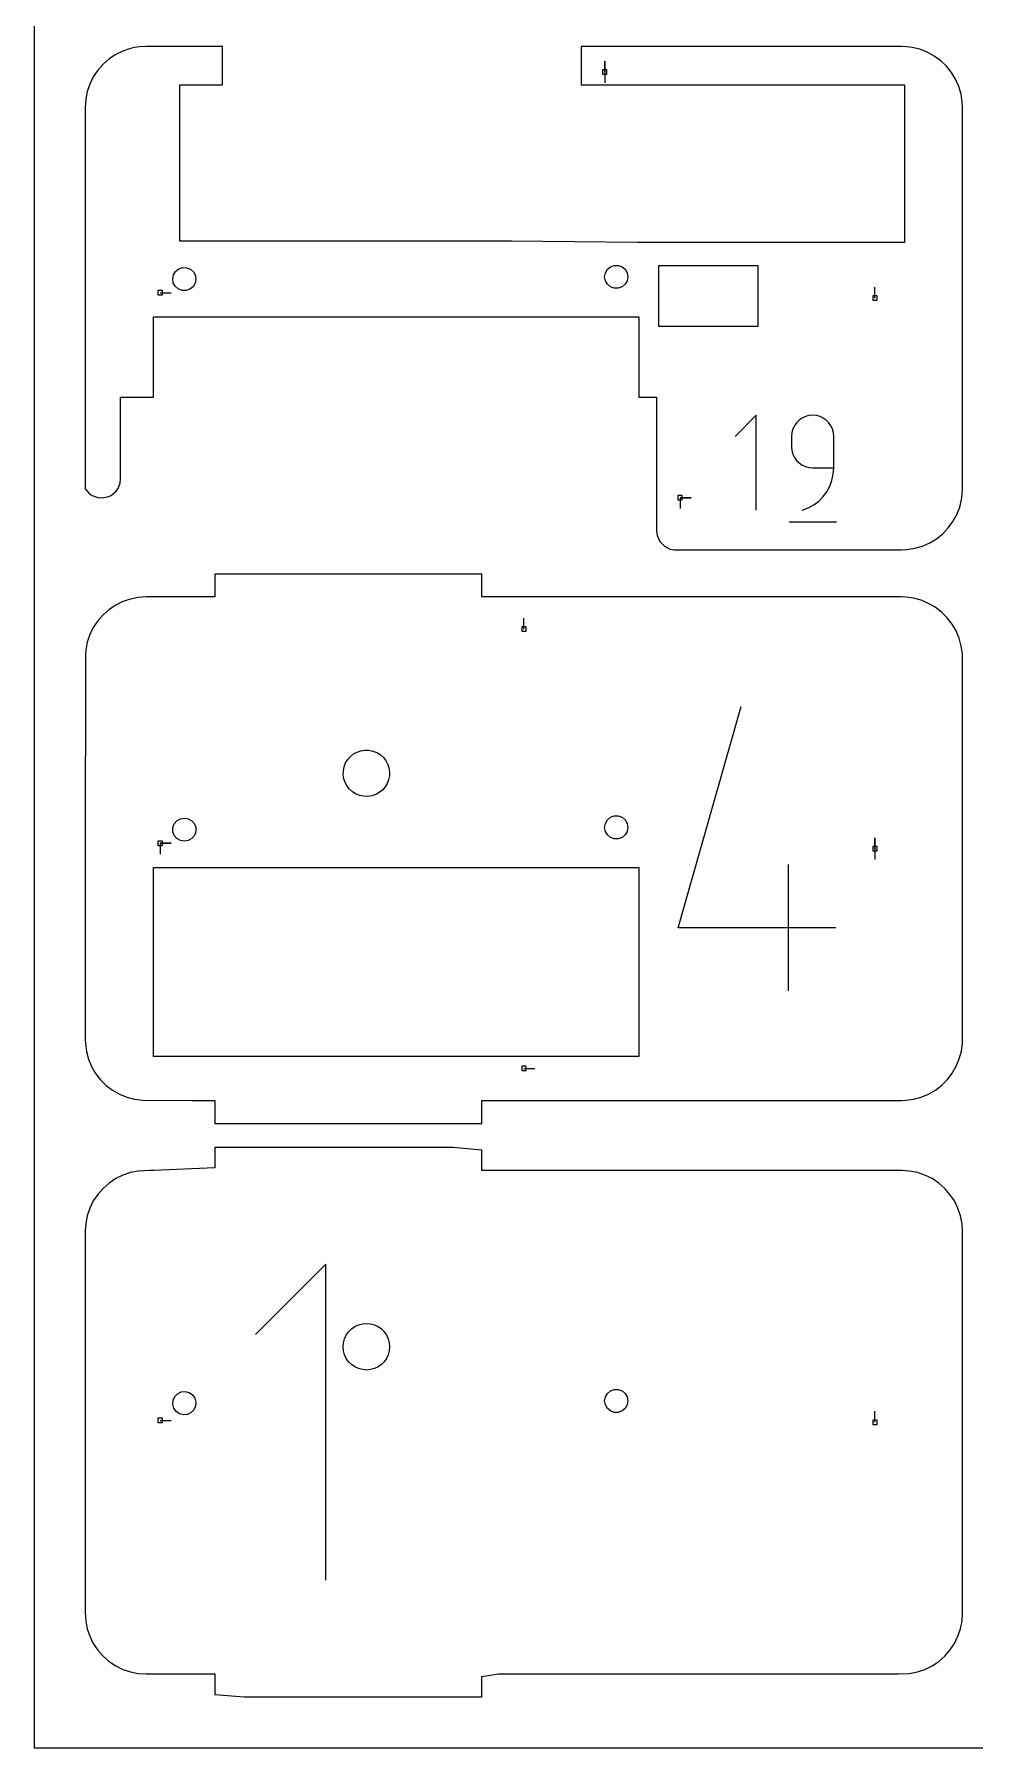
# Model space of a CAD drawing. Extents: x 0 to 400, y 0 to 400.
# Drawn here: x 0 to 123.3, y 0 to 224.6 of the extents above; entities that cross this region are included whole.
import ezdxf

# ---------------------------------------------------------------- set-up
doc = ezdxf.new("R2010")
doc.units = 0

msp = doc.modelspace()

# ---------------------------------------------------------------- linework, layer by layer
at = {"layer": 'annotation', "color": 1}
for p, q in [((74.763123, 219.651204), (74.763123, 221.079954)), ((74.763123, 219.651204), (74.763123, 221.079954)), ((74.763123, 221.079954), (74.763123, 219.651204)), ((74.763123, 219.651204), (74.763123, 218.222454)), ((110.167494, 190.017507), (110.167494, 191.446257)), ((16.500624, 190.731882), (17.929374, 190.731882)), ((94.603798, 174.663472), (91.842397, 171.901292)), ((94.603798, 162.242231), (94.603798, 174.663472)), ((99.637812, 173.294932), (99.433487, 172.864666)), ((99.910243, 173.68048), (99.637812, 173.294932)), ((100.242919, 174.013483), (99.910243, 173.68048)), ((100.627981, 174.286111), (100.242919, 174.013483)), ((101.057569, 174.490538), (100.627981, 174.286111)), ((101.523822, 174.618934), (101.057569, 174.490538)), ((102.01888, 174.663472), (101.523822, 174.618934)), ((102.514965, 174.618934), (102.01888, 174.663472)), ((102.01888, 174.663472), (102.01888, 174.663472)), ((102.981763, 174.490538), (102.514965, 174.618934)), ((103.411511, 174.286111), (102.981763, 174.490538)), ((103.796444, 174.013483), (103.411511, 174.286111)), ((104.1288, 173.68048), (103.796444, 174.013483)), ((104.400814, 173.294932), (104.1288, 173.68048)), ((104.604722, 172.864666), (104.400814, 173.294932)), ((99.305128, 172.39751), (99.260595, 171.901292)), ((99.260595, 171.901292), (99.260595, 170.520202)), ((99.433487, 172.864666), (99.305128, 172.39751)), ((104.732761, 172.39751), (104.604722, 172.864666)), ((104.777166, 171.901292), (104.732761, 172.39751)), ((104.777166, 167.758801), (104.777166, 171.901292)), ((104.777166, 171.901292), (104.777166, 171.901292)), ((99.260595, 170.520202), (99.260595, 170.520202)), ((99.260595, 170.520202), (99.305128, 170.024011)), ((99.305128, 170.024011), (99.433487, 169.556927)), ((99.433487, 169.556927), (99.637812, 169.126765)), ((99.637812, 169.126765), (99.910243, 168.741339)), ((99.910243, 168.741339), (100.242919, 168.408466)), ((100.242919, 168.408466), (100.627981, 168.135961)), ((100.627981, 168.135961), (101.057569, 167.931638)), ((101.057569, 167.931638), (101.523822, 167.803313)), ((101.523822, 167.803313), (102.01888, 167.758801)), ((102.01888, 167.758801), (104.777166, 167.758801)), ((104.537875, 166.116353), (104.716096, 166.921322)), ((104.716096, 166.921322), (104.777166, 167.758801)), ((102.803117, 163.424052), (103.375124, 163.997745)), ((103.375124, 163.997745), (103.859907, 164.644441)), ((103.859907, 164.644441), (104.249985, 165.354018)), ((104.249985, 165.354018), (104.537875, 166.116353)), ((84.644752, 163.85563), (86.073502, 163.85563)), ((84.644752, 163.85563), (86.073502, 163.85563)), ((86.073502, 163.85563), (84.644752, 163.85563)), ((84.644752, 163.85563), (84.644752, 162.42688)), ((100.638569, 162.242231), (101.427358, 162.536172)), ((100.638569, 162.242231), (100.638569, 162.242231)), ((101.427358, 162.536172), (102.151367, 162.933487)), ((102.151367, 162.933487), (102.803117, 163.424052)), ((98.915907, 160.689576), (105.126528, 160.689576)), ((64.167497, 146.642504), (64.167497, 148.071254)), ((84.367429, 107.494844), (92.6306, 136.474365)), ((110.167494, 117.842503), (110.167494, 119.271253)), ((110.167494, 117.842503), (110.167494, 119.271253)), ((110.167494, 119.271253), (110.167494, 117.842503)), ((16.500624, 118.556878), (17.929374, 118.556878)), ((16.500624, 118.556878), (17.929374, 118.556878)), ((17.929374, 118.556878), (16.500624, 118.556878)), ((16.500624, 118.556878), (16.500624, 117.128128)), ((110.167494, 117.842503), (110.167494, 116.413753)), ((98.856021, 99.210641), (98.856021, 115.760352)), ((105.058073, 107.494844), (84.367429, 107.494844)), ((64.167497, 89.042502), (65.596247, 89.042502)), ((38.216009, 63.36957), (29.011339, 54.162303)), ((38.216009, 21.965432), (38.216009, 63.36957)), ((16.500624, 42.905626), (17.929374, 42.905626)), ((110.167494, 42.667501), (110.167494, 44.096251))]:
    msp.add_line(p, q, dxfattribs=at)
at = {"layer": 'boundary', "color": 5}
for p, q in [((11.606031, 222.408547), (10.667498, 221.945715)), ((12.596947, 222.744918), (11.606031, 222.408547)), ((13.140971, 222.853131), (12.596947, 222.744918)), ((13.807786, 222.961162), (13.140971, 222.853131)), ((14.667502, 223.017509), (13.807786, 222.961162)), ((23.234637, 223.017509), (14.667502, 223.017509)), ((24.6675, 223.017509), (23.234637, 223.017509)), ((24.667501, 222.089516), (24.6675, 223.017509)), ((94.316258, 223.017509), (71.667498, 223.017509)), ((71.667498, 223.017509), (71.667498, 218.912322)), ((113.6675, 223.017509), (94.316258, 223.017509)), ((114.364681, 222.971814), (113.6675, 223.017509)), ((115.049724, 222.881834), (114.364681, 222.971814)), ((116.064398, 222.634137), (115.049724, 222.881834)), ((117.038064, 222.256117), (116.064398, 222.634137)), ((9.010647, 220.674366), (8.320676, 219.887601)), ((9.797408, 221.36434), (9.010647, 220.674366)), ((10.667498, 221.945715), (9.797408, 221.36434)), ((24.667501, 217.984329), (24.667501, 222.089516)), ((117.954054, 221.754244), (117.038064, 222.256117)), ((118.796702, 221.137103), (117.954054, 221.754244)), ((119.551585, 220.415252), (118.796702, 221.137103)), ((120.205794, 219.601045), (119.551585, 220.415252)), ((7.276462, 218.078978), (6.940091, 217.088062)), ((7.739298, 219.017511), (7.276462, 218.078978)), ((8.320676, 219.887601), (7.739298, 219.017511)), ((19.05894, 203.815902), (19.05894, 217.984329)), ((19.05894, 217.984329), (23.789595, 217.984329)), ((23.789595, 217.984329), (24.667501, 217.984329)), ((71.667498, 218.912322), (71.667498, 217.984329)), ((71.667498, 217.984329), (75.643319, 217.984329)), ((75.643319, 217.984329), (88.26222, 217.984329)), ((88.26222, 217.984329), (114.058943, 217.984329)), ((114.058943, 217.984329), (114.058943, 202.750924)), ((120.748127, 218.708414), (120.205794, 219.601045)), ((121.169312, 217.752629), (120.748127, 218.708414)), ((6.735943, 216.06172), (6.6675, 215.01751)), ((6.844154, 216.605746), (6.735943, 216.06172)), ((6.940091, 217.088062), (6.844154, 216.605746)), ((121.462137, 216.750046), (121.169312, 217.752629)), ((121.621797, 215.714692), (121.462137, 216.750046)), ((121.667494, 215.01751), (121.621797, 215.714692)), ((6.6675, 215.01751), (6.6675, 179.305467)), ((121.667494, 181.709125), (121.667494, 215.01751)), ((19.05894, 197.484327), (19.05894, 203.815902)), ((114.058943, 202.750924), (114.058943, 197.316226)), ((32.944324, 197.484327), (19.05894, 197.484327)), ((34.384762, 197.484327), (32.944324, 197.484327)), ((54.637803, 197.484327), (34.384762, 197.484327)), ((62.535533, 197.484327), (54.637803, 197.484327)), ((79.058933, 197.316226), (62.535533, 197.484327)), ((104.855656, 197.316226), (79.058933, 197.316226)), ((114.058943, 197.316226), (104.855656, 197.316226)), ((15.613623, 181.167179), (15.613623, 187.547386)), ((15.613623, 187.547386), (32.795421, 187.547386)), ((32.795421, 187.547386), (66.701661, 187.547386)), ((66.701661, 187.547386), (76.137777, 187.547386)), ((76.137777, 187.547386), (79.243624, 187.547386)), ((79.243624, 187.547386), (79.243624, 181.167179)), ((15.613623, 177.017508), (15.613623, 181.167179)), ((79.243624, 181.167179), (79.243624, 177.017509)), ((121.667494, 165.017505), (121.667494, 181.709125)), ((6.6675, 179.305467), (6.6675, 165.017505)), ((11.302519, 173.554051), (11.302519, 177.017508)), ((11.302519, 177.017508), (13.001462, 177.017508)), ((13.001462, 177.017508), (15.613623, 177.017508)), ((79.243624, 177.017509), (80.640562, 177.017508)), ((80.640562, 177.017508), (81.549127, 177.017509)), ((81.549127, 177.017509), (81.549127, 165.182379)), ((11.302519, 166.318148), (11.302519, 173.554051)), ((11.244557, 165.810042), (11.302519, 166.318148)), ((6.6675, 165.017505), (7.17683, 164.426374)), ((7.17683, 164.426374), (7.59354, 164.129918)), ((7.59354, 164.129918), (8.328974, 163.869177)), ((9.605789, 163.956691), (10.072864, 164.164957)), ((10.072864, 164.164957), (10.671137, 164.665883)), ((10.671137, 164.665883), (10.973451, 165.07836)), ((10.973451, 165.07836), (11.244557, 165.810042)), ((81.549127, 165.182379), (81.549127, 159.517506)), ((121.531816, 163.635283), (121.621797, 164.320326)), ((121.621797, 164.320326), (121.667494, 165.017505)), ((8.328974, 163.869177), (8.837856, 163.818397)), ((8.837856, 163.818397), (9.605789, 163.956691)), ((120.906101, 161.646942), (121.284122, 162.620607)), ((121.284122, 162.620607), (121.531816, 163.635283)), ((81.549127, 159.517506), (81.625568, 158.920034)), ((119.065236, 159.133416), (119.787086, 159.888305)), ((119.787086, 159.888305), (120.404226, 160.730952)), ((120.404226, 160.730952), (120.906101, 161.646942)), ((81.625568, 158.920034), (81.976074, 158.127162)), ((81.976074, 158.127162), (82.576621, 157.501985)), ((82.576621, 157.501985), (83.354771, 157.119909)), ((115.400031, 157.222863), (116.402617, 157.515691)), ((116.402617, 157.515691), (117.3584, 157.936873)), ((117.3584, 157.936873), (118.251033, 158.479206)), ((118.251033, 158.479206), (119.065236, 159.133416)), ((83.354771, 157.119909), (83.879848, 157.024896)), ((83.879848, 157.024896), (100.91338, 157.017504)), ((100.91338, 157.017504), (113.667501, 157.017504)), ((113.667501, 157.017504), (114.364681, 157.063201)), ((114.364681, 157.063201), (115.400031, 157.222863)), ((35.151871, 153.842504), (23.667495, 153.842504)), ((23.667495, 153.842504), (23.667495, 152.858129)), ((23.667495, 152.858129), (23.667495, 150.842503)), ((58.667499, 153.842504), (35.151871, 153.842504)), ((58.667499, 151.826878), (58.667499, 153.842504)), ((12.596947, 150.569911), (11.606031, 150.23354)), ((13.623286, 150.774063), (12.596947, 150.569911)), ((14.667502, 150.842502), (13.623286, 150.774063)), ((17.289454, 150.842503), (14.667502, 150.842502)), ((20.714372, 150.842503), (17.289454, 150.842503)), ((23.667495, 150.842503), (20.714372, 150.842503)), ((58.667499, 150.842503), (58.667499, 151.826878)), ((62.076037, 150.842503), (58.667499, 150.842503)), ((102.655299, 150.842503), (62.076037, 150.842503)), ((109.936094, 150.842503), (102.655299, 150.842503)), ((113.667501, 150.842503), (109.936094, 150.842503)), ((114.205236, 150.807258), (113.667501, 150.842503)), ((115.209513, 150.675043), (114.205236, 150.807258)), ((116.218674, 150.406761), (115.209513, 150.675043)), ((9.010647, 148.499359), (8.320676, 147.712594)), ((9.797408, 149.189333), (9.010647, 148.499359)), ((10.667498, 149.770708), (9.797408, 149.189333)), ((11.606031, 150.23354), (10.667498, 149.770708)), ((117.184182, 150.009053), (116.218674, 150.406761)), ((118.089518, 149.488724), (117.184182, 150.009053)), ((118.919191, 148.854675), (118.089518, 149.488724)), ((119.659007, 148.117755), (118.919191, 148.854675)), ((7.739298, 146.842505), (7.276463, 145.903972)), ((8.320676, 147.712594), (7.739298, 146.842505)), ((120.296307, 147.290575), (119.659007, 148.117755)), ((120.820185, 146.387288), (120.296307, 147.290575)), ((121.221681, 145.423348), (120.820185, 146.387288)), ((6.735943, 143.886713), (6.700097, 143.339825)), ((6.940091, 144.913056), (6.735943, 143.886713)), ((7.276463, 145.903972), (6.940091, 144.913056)), ((121.49392, 144.415249), (121.221681, 145.423348)), ((121.632248, 143.380241), (121.49392, 144.415249)), ((6.700097, 143.339825), (6.6675, 116.579343)), ((121.667494, 142.842503), (121.632248, 143.380241)), ((121.667494, 96.061063), (121.667494, 142.842503)), ((6.6675, 116.579343), (6.6675, 92.842499)), ((121.667494, 92.842498), (121.667494, 96.061063)), ((6.6675, 92.842499), (6.703451, 92.294016)), ((6.703451, 92.294016), (6.843175, 91.259193)), ((121.500033, 91.300486), (121.632248, 92.304764)), ((121.632248, 92.304764), (121.667494, 92.842498)), ((6.843175, 91.259193), (7.116775, 90.251457)), ((7.116775, 90.251457), (7.519573, 89.288056)), ((120.834042, 89.325817), (121.231753, 90.291325)), ((121.231753, 90.291325), (121.500033, 91.300486)), ((7.519573, 89.288056), (8.044674, 88.385476)), ((8.044674, 88.385476), (8.683092, 87.559154)), ((119.679665, 87.590808), (120.313713, 88.420483)), ((120.313713, 88.420483), (120.834042, 89.325817)), ((8.683092, 87.559154), (9.423904, 86.823228)), ((9.423904, 86.823228), (10.254434, 86.190295)), ((10.254434, 86.190295), (11.160475, 85.671188)), ((11.160475, 85.671188), (12.126522, 85.274781)), ((116.248342, 85.288315), (117.212282, 85.689809)), ((117.212282, 85.689809), (118.115569, 86.213686)), ((118.115569, 86.213686), (118.942747, 86.850988)), ((118.942747, 86.850988), (119.679665, 87.590808)), ((12.126522, 85.274781), (13.136045, 85.007859)), ((13.136045, 85.007859), (14.171775, 84.87499)), ((14.171775, 84.87499), (20.714373, 84.842498)), ((20.714373, 84.842498), (23.667495, 84.842498)), ((23.667495, 84.842498), (23.667495, 83.858124)), ((23.667495, 83.858124), (23.667495, 81.842502)), ((58.667499, 82.826876), (58.667499, 84.842498)), ((58.667499, 84.842498), (71.999534, 84.842498)), ((71.999534, 84.842498), (98.110061, 84.842498)), ((98.110061, 84.842498), (111.208185, 84.842498)), ((111.208185, 84.842498), (113.6675, 84.842498)), ((113.6675, 84.842498), (114.205236, 84.877744)), ((114.205236, 84.877744), (115.240242, 85.016073)), ((115.240242, 85.016073), (116.248342, 85.288315)), ((23.667495, 81.842502), (47.183123, 81.842502)), ((47.183123, 81.842502), (58.667499, 81.842502)), ((58.667499, 81.842502), (58.667499, 82.826876)), ((54.839368, 78.667502), (23.667495, 78.667502)), ((23.667495, 78.667502), (23.667495, 75.995626)), ((58.667499, 78.339376), (54.839368, 78.667502)), ((58.667499, 75.6675), (58.667499, 78.339376)), ((10.667498, 74.595706), (9.797408, 74.014331)), ((11.606031, 75.058538), (10.667498, 74.595706)), ((12.596947, 75.394909), (11.606031, 75.058538)), ((13.623286, 75.59906), (12.596947, 75.394909)), ((15.094332, 75.6675), (13.623286, 75.59906)), ((15.651878, 75.6675), (15.094332, 75.6675)), ((23.667495, 75.995626), (15.651878, 75.6675)), ((59.222378, 75.6675), (58.667499, 75.6675)), ((111.874814, 75.6675), (59.222378, 75.6675)), ((113.060061, 75.667501), (111.874814, 75.6675)), ((113.755039, 75.661763), (113.060061, 75.667501)), ((114.711708, 75.599061), (113.755039, 75.661763)), ((115.738047, 75.394909), (114.711708, 75.599061)), ((116.728969, 75.058538), (115.738047, 75.394909)), ((117.667496, 74.595706), (116.728969, 75.058538)), ((118.537591, 74.014331), (117.667496, 74.595706)), ((8.320676, 72.537592), (7.739298, 71.667502)), ((9.010647, 73.324357), (8.320676, 72.537592)), ((9.797408, 74.014331), (9.010647, 73.324357)), ((119.324347, 73.324357), (118.537591, 74.014331)), ((120.014324, 72.537592), (119.324347, 73.324357)), ((120.595696, 71.667502), (120.014324, 72.537592)), ((6.940091, 69.738054), (6.735943, 68.711711)), ((7.276463, 70.72897), (6.940091, 69.738054)), ((7.739298, 71.667502), (7.276463, 70.72897)), ((121.058531, 70.72897), (120.595696, 71.667502)), ((121.394903, 69.738054), (121.058531, 70.72897)), ((121.599051, 68.711711), (121.394903, 69.738054)), ((6.672807, 67.748461), (6.6675, 63.392097)), ((6.735943, 68.711711), (6.672807, 67.748461)), ((121.667494, 67.667501), (121.599051, 68.711711)), ((121.667494, 18.191449), (121.667494, 67.667501)), ((6.6675, 63.392097), (6.6675, 17.667496)), ((121.661756, 17.579958), (121.667494, 18.191449)), ((6.6675, 17.667496), (6.735943, 16.623291)), ((6.735943, 16.623291), (6.940091, 15.596948)), ((121.394902, 15.596948), (121.599051, 16.623291)), ((121.599051, 16.623291), (121.661756, 17.579958)), ((6.940091, 15.596948), (7.276462, 14.60603)), ((7.276462, 14.60603), (7.739297, 13.6675)), ((7.739297, 13.6675), (8.320676, 12.79741)), ((120.014324, 12.79741), (120.595696, 13.6675)), ((120.595696, 13.6675), (121.058531, 14.60603)), ((121.058531, 14.60603), (121.394902, 15.596948)), ((8.320676, 12.79741), (9.010647, 12.010645)), ((9.010647, 12.010645), (9.077921, 11.951647)), ((9.077921, 11.951647), (9.797408, 11.320668)), ((9.797408, 11.320668), (10.667498, 10.739293)), ((117.667496, 10.739293), (118.537591, 11.320668)), ((118.537591, 11.320668), (119.324347, 12.010645)), ((119.324347, 12.010645), (120.014324, 12.79741)), ((10.667498, 10.739293), (11.606031, 10.276464)), ((11.606031, 10.276464), (12.596947, 9.94009)), ((12.596947, 9.94009), (13.623286, 9.735939)), ((13.623286, 9.735939), (14.667502, 9.667496)), ((14.667502, 9.667496), (15.651878, 9.667496)), ((15.651878, 9.667496), (23.667495, 9.667495)), ((23.667495, 9.667495), (23.667495, 6.995625)), ((58.667499, 9.339371), (60.837834, 9.667496)), ((58.667499, 6.6675), (58.667499, 9.339371)), ((60.837834, 9.667496), (111.13489, 9.667496)), ((111.13489, 9.667496), (113.267146, 9.667496)), ((113.267146, 9.667496), (114.711708, 9.735939)), ((114.711708, 9.735939), (115.738047, 9.94009)), ((115.738047, 9.94009), (116.728969, 10.276464)), ((116.728969, 10.276464), (117.667496, 10.739293)), ((23.667495, 6.995625), (27.495626, 6.6675)), ((27.495626, 6.6675), (58.667499, 6.6675))]:
    msp.add_line(p, q, dxfattribs=at)
at = {"layer": 'frame', "color": 5}
for p, q in [((0, 400), (0, 0)), ((0, 0), (400, 0))]:
    msp.add_line(p, q, dxfattribs=at)
at = {"layer": 'hole', "color": 5}
for p, q in [((75.048873, 219.936954), (74.477373, 219.936954)), ((74.477373, 219.936954), (74.477373, 219.365454)), ((74.477373, 219.365454), (75.048873, 219.365454)), ((75.048873, 219.365454), (75.048873, 219.936954)), ((18.251237, 193.075057), (18.527345, 193.525822)), ((18.527345, 193.525822), (18.940967, 193.85497)), ((18.940967, 193.85497), (19.442218, 194.0228)), ((19.442218, 194.0228), (19.970645, 194.00907)), ((19.970645, 194.00907), (20.462507, 193.815437)), ((20.462507, 193.815437), (20.858478, 193.465253)), ((20.858478, 193.465253), (21.110805, 193.000758)), ((74.754911, 192.813512), (74.846881, 193.335092)), ((74.846881, 193.335092), (75.111695, 193.793764)), ((75.111695, 193.793764), (75.517411, 194.134201)), ((75.517411, 194.134201), (76.015096, 194.315344)), ((76.015096, 194.315344), (76.544723, 194.315344)), ((76.544723, 194.315344), (77.042409, 194.134201)), ((77.042409, 194.134201), (77.448128, 193.793764)), ((77.448128, 193.793764), (77.712943, 193.335092)), ((77.712943, 193.335092), (77.804912, 192.813512)), ((81.849067, 193.530258), (81.849067, 194.282798)), ((81.849067, 194.282798), (84.11137, 194.282798)), ((81.849067, 186.922444), (81.849067, 193.530258)), ((84.11137, 194.282798), (94.849064, 194.282798)), ((94.849064, 194.282798), (94.849063, 193.530258)), ((94.849063, 193.530258), (94.849063, 186.922444)), ((16.786374, 191.017632), (16.214874, 191.017632)), ((16.214874, 191.017632), (16.214874, 190.446132)), ((16.786374, 190.446132), (16.786374, 191.017632)), ((18.14596, 192.557042), (18.251237, 193.075057)), ((18.224195, 192.034261), (18.14596, 192.557042)), ((18.476522, 191.569766), (18.224195, 192.034261)), ((18.872493, 191.219582), (18.476522, 191.569766)), ((19.364352, 191.025949), (18.872493, 191.219582)), ((19.892779, 191.012219), (19.364352, 191.025949)), ((20.394033, 191.180048), (19.892779, 191.012219)), ((20.807655, 191.509197), (20.394033, 191.180048)), ((21.083762, 191.959962), (20.807655, 191.509197)), ((21.18904, 192.477976), (21.083762, 191.959962)), ((21.110805, 193.000758), (21.18904, 192.477976)), ((74.846881, 192.291931), (74.754911, 192.813512)), ((75.111695, 191.833261), (74.846881, 192.291931)), ((75.517411, 191.492824), (75.111695, 191.833261)), ((76.015096, 191.311679), (75.517411, 191.492824)), ((76.544723, 191.311679), (76.015096, 191.311679)), ((77.042409, 191.492823), (76.544723, 191.311679)), ((77.448129, 191.833261), (77.042409, 191.492823)), ((77.712942, 192.291931), (77.448129, 191.833261)), ((77.804912, 192.813512), (77.712942, 192.291931)), ((16.214874, 190.446132), (16.786374, 190.446132)), ((110.453244, 190.303257), (109.881744, 190.303257)), ((109.881744, 190.303257), (109.881744, 189.731757)), ((109.881744, 189.731757), (110.453244, 189.731757)), ((110.453244, 189.731757), (110.453244, 190.303257)), ((81.849067, 186.282797), (81.849067, 186.922444)), ((94.849063, 186.922444), (94.849063, 186.282797)), ((92.774351, 186.282797), (81.849067, 186.282797)), ((94.849063, 186.282797), (92.774351, 186.282797)), ((84.930502, 164.14138), (84.359002, 164.14138)), ((84.359002, 164.14138), (84.359002, 163.56988)), ((84.930502, 163.56988), (84.930502, 164.14138)), ((84.359002, 163.56988), (84.930502, 163.56988)), ((64.453247, 146.928254), (63.881747, 146.928254)), ((63.881747, 146.928254), (63.881747, 146.356754)), ((63.881747, 146.356754), (64.453247, 146.356754)), ((64.453247, 146.356754), (64.453247, 146.928254)), ((41.842848, 130.26615), (42.307708, 130.520244)), ((42.307708, 130.520244), (42.809628, 130.689755)), ((42.809628, 130.689755), (43.333358, 130.769534)), ((43.333358, 130.769534), (43.862985, 130.757156)), ((43.862985, 130.757156), (44.382416, 130.652997)), ((44.382416, 130.652997), (44.875869, 130.460222)), ((44.875869, 130.460222), (45.32835, 130.184689)), ((40.494408, 127.542441), (40.506786, 128.072068)), ((40.506786, 128.072068), (40.610947, 128.591499)), ((40.610947, 128.591499), (40.803722, 129.084952)), ((40.803722, 129.084952), (41.079255, 129.537433)), ((41.079255, 129.537433), (41.429175, 129.935194)), ((41.429175, 129.935194), (41.842848, 130.26615)), ((45.32835, 130.184689), (45.726111, 129.834769)), ((45.726111, 129.834769), (46.057067, 129.421095)), ((46.057067, 129.421095), (46.311161, 128.956236)), ((46.311161, 128.956236), (46.480672, 128.454316)), ((46.480672, 128.454316), (46.560451, 127.930586)), ((40.574188, 127.01871), (40.494408, 127.542441)), ((40.743701, 126.516791), (40.574188, 127.01871)), ((40.997794, 126.051931), (40.743701, 126.516791)), ((41.32875, 125.638256), (40.997794, 126.051931)), ((45.975606, 125.935593), (45.625686, 125.537831)), ((46.251139, 126.388074), (45.975606, 125.935593)), ((46.443914, 126.881527), (46.251139, 126.388074)), ((46.548073, 127.400958), (46.443914, 126.881527)), ((46.560451, 127.930586), (46.548073, 127.400958)), ((41.726511, 125.288337), (41.32875, 125.638256)), ((42.178992, 125.012804), (41.726511, 125.288337)), ((42.672445, 124.820029), (42.178992, 125.012804)), ((43.191876, 124.71587), (42.672445, 124.820029)), ((43.721503, 124.703492), (43.191876, 124.71587)), ((44.245233, 124.783271), (43.721503, 124.703492)), ((44.747153, 124.952782), (44.245233, 124.783271)), ((45.212012, 125.206876), (44.747153, 124.952782)), ((45.625686, 125.537831), (45.212012, 125.206876)), ((18.346808, 121.105003), (18.687249, 121.510721)), ((18.687249, 121.510721), (19.145917, 121.775534)), ((19.145917, 121.775534), (19.6675, 121.867502)), ((19.6675, 121.867502), (20.189083, 121.775534)), ((20.189083, 121.775534), (20.647751, 121.510721)), ((20.647751, 121.510721), (20.988189, 121.105003)), ((74.846881, 121.160086), (75.111695, 121.618757)), ((75.111695, 121.618757), (75.517411, 121.959194)), ((75.517411, 121.959194), (76.015096, 122.140337)), ((76.015096, 122.140337), (76.544723, 122.140337)), ((76.544723, 122.140337), (77.042409, 121.959194)), ((77.042409, 121.959194), (77.448129, 121.618757)), ((77.448129, 121.618757), (77.712943, 121.160085)), ((18.165666, 120.607316), (18.346808, 121.105003)), ((18.165666, 120.07769), (18.165666, 120.607316)), ((18.346808, 119.580003), (18.165666, 120.07769)), ((18.687249, 119.174285), (18.346808, 119.580003)), ((19.145917, 118.909471), (18.687249, 119.174285)), ((20.647751, 119.174285), (20.189083, 118.909471)), ((20.988189, 119.580003), (20.647751, 119.174285)), ((20.988189, 121.105003), (21.169334, 120.607316)), ((21.169334, 120.07769), (20.988189, 119.580003)), ((21.169334, 120.607316), (21.169334, 120.07769)), ((74.754911, 120.638505), (74.846881, 121.160086)), ((74.846881, 120.116925), (74.754911, 120.638505)), ((75.111695, 119.658254), (74.846881, 120.116925)), ((75.517411, 119.317817), (75.111695, 119.658254)), ((76.015096, 119.136672), (75.517411, 119.317817)), ((76.544723, 119.136672), (76.015096, 119.136672)), ((77.042409, 119.317817), (76.544723, 119.136672)), ((77.448129, 119.658254), (77.042409, 119.317817)), ((77.712942, 120.116925), (77.448129, 119.658254)), ((77.804912, 120.638505), (77.712942, 120.116925)), ((77.712943, 121.160085), (77.804912, 120.638505)), ((16.786374, 118.842628), (16.214874, 118.842628)), ((16.214874, 118.842628), (16.214874, 118.271128)), ((16.214874, 118.271128), (16.786374, 118.271128)), ((16.786374, 118.271128), (16.786374, 118.842628)), ((19.6675, 118.817502), (19.145917, 118.909471)), ((20.189083, 118.909471), (19.6675, 118.817502)), ((110.453244, 118.128253), (109.881744, 118.128253)), ((109.881744, 118.128253), (109.881744, 117.556753)), ((109.881744, 117.556753), (110.453244, 117.556753)), ((110.453244, 117.556753), (110.453244, 118.128253)), ((15.613623, 113.17784), (15.613623, 115.372379)), ((15.613623, 115.372379), (16.537788, 115.372379)), ((16.537788, 115.372379), (78.569023, 115.372379)), ((78.569023, 115.372379), (79.243624, 115.372379)), ((79.243624, 115.372379), (79.243624, 113.177839)), ((15.613623, 93.589961), (15.613623, 113.17784)), ((79.243624, 113.177839), (79.243624, 93.589961)), ((15.613623, 90.627376), (15.613623, 93.589961)), ((79.243624, 93.589961), (79.243624, 90.627377)), ((65.982449, 90.627376), (15.613623, 90.627376)), ((79.243624, 90.627377), (65.982449, 90.627376)), ((64.453247, 89.328252), (63.881747, 89.328252)), ((63.881747, 89.328252), (63.881747, 88.756752)), ((63.881747, 88.756752), (64.453247, 88.756752)), ((64.453247, 88.756752), (64.453247, 89.328252)), ((40.661369, 53.604673), (40.886054, 54.086511)), ((40.886054, 54.086511), (41.190995, 54.522013)), ((41.190995, 54.522013), (41.566929, 54.897946)), ((41.566929, 54.897946), (42.00243, 55.202888)), ((42.00243, 55.202888), (42.48427, 55.427573)), ((42.48427, 55.427573), (42.997803, 55.565174)), ((42.997803, 55.565174), (43.527431, 55.611512)), ((43.527431, 55.611512), (44.057057, 55.565174)), ((44.057057, 55.565174), (44.570592, 55.427573)), ((44.570592, 55.427573), (45.05243, 55.202888)), ((45.05243, 55.202888), (45.487932, 54.897946)), ((45.487932, 54.897946), (45.863865, 54.522013)), ((45.863865, 54.522013), (46.168807, 54.086511)), ((46.168807, 54.086511), (46.393493, 53.604672)), ((40.477429, 52.561511), (40.523765, 53.091138)), ((40.523765, 52.031884), (40.477429, 52.561511)), ((40.523765, 53.091138), (40.661369, 53.604673)), ((40.661369, 51.51835), (40.523765, 52.031884)), ((46.531093, 52.031884), (46.393492, 51.51835)), ((46.393493, 53.604672), (46.531093, 53.091138)), ((46.531093, 53.091138), (46.577431, 52.561511)), ((46.577431, 52.561511), (46.531093, 52.031884)), ((40.886054, 51.036511), (40.661369, 51.51835)), ((41.190995, 50.601009), (40.886054, 51.036511)), ((41.566929, 50.225075), (41.190995, 50.601009)), ((42.00243, 49.920133), (41.566929, 50.225075)), ((42.48427, 49.695448), (42.00243, 49.920133)), ((42.997803, 49.557847), (42.48427, 49.695448)), ((43.527431, 49.511511), (42.997803, 49.557847)), ((44.057057, 49.557847), (43.527431, 49.511511)), ((44.570592, 49.695448), (44.057057, 49.557847)), ((45.05243, 49.920133), (44.570592, 49.695448)), ((45.487932, 50.225075), (45.05243, 49.920133)), ((45.863865, 50.601009), (45.487932, 50.225075)), ((46.168807, 51.036511), (45.863865, 50.601009)), ((46.393492, 51.51835), (46.168807, 51.036511)), ((18.154464, 45.030746), (18.198936, 45.556482)), ((18.292481, 44.521505), (18.154464, 45.030746)), ((18.198936, 45.556482), (18.420543, 46.035301)), ((18.420543, 46.035301), (18.79255, 46.409451)), ((18.79255, 46.409451), (19.270085, 46.633803)), ((19.270085, 46.633803), (19.795558, 46.681297)), ((19.795558, 46.681297), (20.305585, 46.546206)), ((20.305585, 46.546206), (20.738647, 46.244821)), ((20.738647, 46.244821), (21.042517, 45.813496)), ((21.042517, 45.813496), (21.180536, 45.304254)), ((21.180536, 45.304254), (21.136063, 44.778519)), ((74.754911, 45.463503), (74.846881, 45.985083)), ((74.846881, 44.941923), (74.754911, 45.463503)), ((74.846881, 45.985083), (75.111695, 46.443755)), ((75.111695, 44.483252), (74.846881, 44.941923)), ((75.111695, 46.443755), (75.51741, 46.784192)), ((75.51741, 46.784192), (76.015096, 46.965335)), ((76.015096, 46.965335), (76.544723, 46.965335)), ((76.544723, 46.965335), (77.042409, 46.784192)), ((77.042409, 46.784192), (77.448129, 46.443755)), ((77.712942, 44.941922), (77.448128, 44.483252)), ((77.448129, 46.443755), (77.712943, 45.985083)), ((77.804912, 45.463503), (77.712942, 44.941922)), ((77.712943, 45.985083), (77.804912, 45.463503)), ((16.786374, 43.191376), (16.214874, 43.191376)), ((16.214874, 43.191376), (16.214874, 42.619876)), ((16.786374, 42.619876), (16.786374, 43.191376)), ((18.596352, 44.09018), (18.292481, 44.521505)), ((19.029414, 43.788796), (18.596352, 44.09018)), ((19.53944, 43.653704), (19.029414, 43.788796)), ((20.064913, 43.701198), (19.53944, 43.653704)), ((20.54245, 43.92555), (20.064913, 43.701198)), ((20.914455, 44.2997), (20.54245, 43.92555)), ((21.136063, 44.778519), (20.914455, 44.2997)), ((75.51741, 44.142815), (75.111695, 44.483252)), ((76.015096, 43.96167), (75.51741, 44.142815)), ((76.544723, 43.96167), (76.015096, 43.96167)), ((77.042409, 44.142815), (76.544723, 43.96167)), ((77.448128, 44.483252), (77.042409, 44.142815)), ((110.453244, 42.953251), (109.881744, 42.953251)), ((109.881744, 42.953251), (109.881744, 42.381751)), ((110.453244, 42.381751), (110.453244, 42.953251)), ((16.214874, 42.619876), (16.786374, 42.619876)), ((109.881744, 42.381751), (110.453244, 42.381751))]:
    msp.add_line(p, q, dxfattribs=at)

doc.saveas('drawing.dxf')
